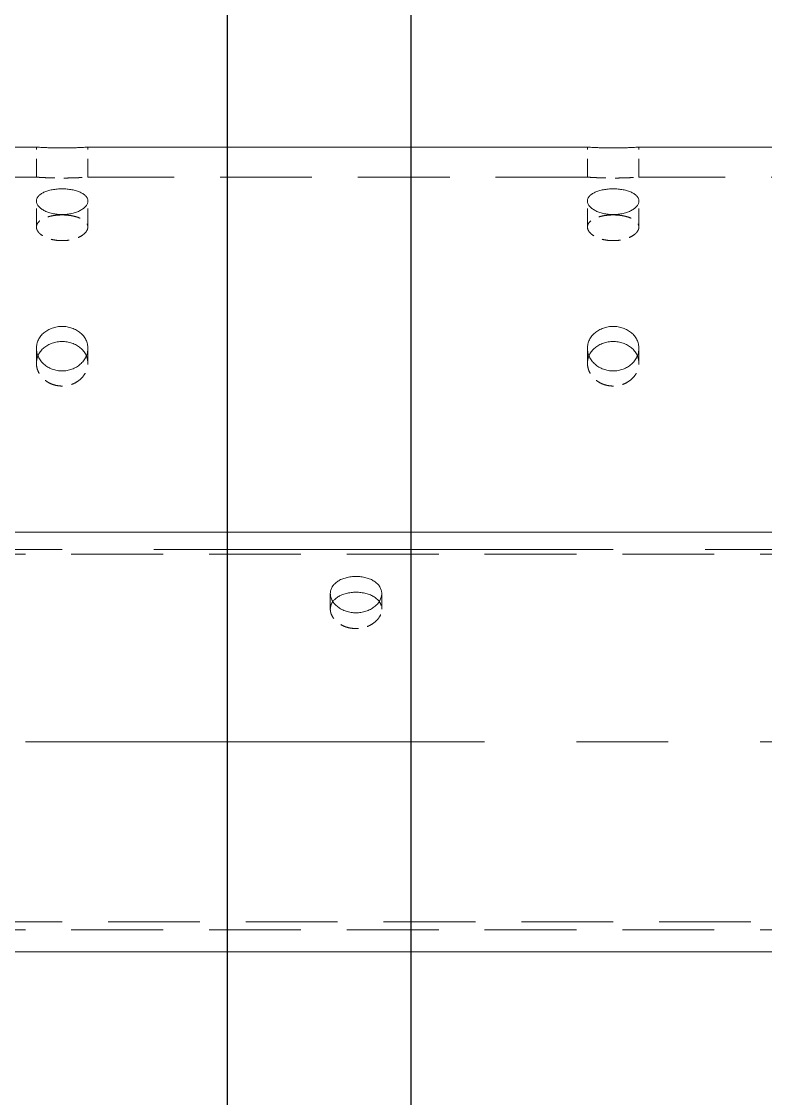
# Model space of a CAD drawing. Header units: millimetres. Extents: x -46397 to 283259, y -8690 to 23983.
# Drawn here: x 119880.6 to 120083.1, y 3145.7 to 3438.9 of the extents above; entities that cross this region are included whole.
import ezdxf

# ---------------------------------------------------------------- set-up
doc = ezdxf.new("R2010")
doc.units = ezdxf.units.MM
doc.linetypes.add('CENTER', pattern=[2, 1.25, -0.25, 0.25, -0.25])
doc.linetypes.add('HIDDENX2', pattern=[0.75, 0.5, -0.25])
doc.layers.add('DUONGCHINH', color=7, linetype='Continuous', lineweight=25)
doc.layers.add('DUONGTAM', color=1, linetype='CENTER', lineweight=0)
doc.layers.add('flashshoot', color=7, linetype='Continuous')

# ---------------------------------------------------------------- blocks, each defined once
blk = doc.blocks.new('A$C49aca623')
at = {"color": 2, "linetype": 'Continuous', "lineweight": 0, "ltscale": 10, "extrusion": (2.28848e-17, 1, 0)}
for p, q in [((-2397, -563.9), (-2533, -563.9)), ((-2247, -563.9), (-2383, -563.9)), ((-2097, -563.9), (-2233, -563.9)), ((1960, -783), (-2832, -783))]:
    blk.add_line(p, q, dxfattribs=at)
at = {"color": 1, "linetype": 'HIDDENX2', "lineweight": 0, "ltscale": 10, "extrusion": (2.28848e-17, 1, 0)}
for p, q in [((-2397, -572.08), (-2397, -563.9)), ((-2383, -572.08), (-2383, -563.9)), ((-2247, -572.08), (-2247, -563.9)), ((-2233, -572.08), (-2233, -563.9)), ((-2397, -585.66), (-2397, -578.58)), ((-2383, -585.66), (-2383, -578.58)), ((-2247, -585.66), (-2247, -578.58)), ((-2233, -585.66), (-2233, -578.58)), ((-2397, -622.77), (-2397, -618.68)), ((-2383, -622.77), (-2383, -618.68)), ((-2247, -622.77), (-2247, -618.68)), ((-2233, -622.77), (-2233, -618.68))]:
    blk.add_line(p, q, dxfattribs=at)
at = {"color": 1, "linetype": 'HIDDENX2', "lineweight": 0, "ltscale": 50, "extrusion": (2.28848e-17, 1, 0)}
for p, q in [((-2397, -572.08), (-2533, -572.08)), ((-2247, -572.08), (-2383, -572.08)), ((-2097, -572.08), (-2233, -572.08)), ((1960, -774.82), (-2832, -774.82))]:
    blk.add_line(p, q, dxfattribs=at)
at = {"color": 2, "linetype": 'Continuous', "lineweight": 0, "ltscale": 10}
for points, knots in [([(-2383, -563.9), (-2383, -563.9), (-2383.04, -563.9), (-2383.22, -563.91), (-2383.35, -563.92), (-2383.71, -563.94), (-2383.93, -563.96), (-2384.45, -563.98), (-2384.74, -564), (-2385.36, -564.03), (-2385.71, -564.04), (-2386.48, -564.07), (-2386.89, -564.08), (-2387.75, -564.1), (-2388.2, -564.11), (-2389.11, -564.12), (-2389.56, -564.12), (-2390.44, -564.12), (-2390.89, -564.12), (-2391.8, -564.11), (-2392.25, -564.1), (-2393.11, -564.08), (-2393.52, -564.07), (-2394.29, -564.04), (-2394.64, -564.03), (-2395.26, -564), (-2395.55, -563.98), (-2396.07, -563.96), (-2396.29, -563.94), (-2396.65, -563.92), (-2396.78, -563.91), (-2396.96, -563.9), (-2397, -563.9), (-2397, -563.9)], [10.550311, 10.550311, 10.550311, 10.550311, 11.869099, 11.869099, 13.187888, 13.187888, 14.506676, 14.506676, 15.825465, 15.825465, 17.144254, 17.144254, 18.463043, 18.463043, 19.781833, 19.781833, 21.100622, 21.100622, 22.419411, 22.419411, 23.7382, 23.7382, 25.05699, 25.05699, 26.375779, 26.375779, 27.694567, 27.694567, 29.013356, 29.013356, 30.332144, 30.332144, 31.650933, 31.650933, 31.650933, 31.650933]), ([(-2233, -563.9), (-2233, -563.9), (-2233.04, -563.9), (-2233.22, -563.91), (-2233.35, -563.92), (-2233.71, -563.94), (-2233.93, -563.96), (-2234.45, -563.98), (-2234.74, -564), (-2235.36, -564.03), (-2235.71, -564.04), (-2236.48, -564.07), (-2236.89, -564.08), (-2237.75, -564.1), (-2238.2, -564.11), (-2239.11, -564.12), (-2239.56, -564.12), (-2240.44, -564.12), (-2240.89, -564.12), (-2241.8, -564.11), (-2242.25, -564.1), (-2243.11, -564.08), (-2243.52, -564.07), (-2244.29, -564.04), (-2244.64, -564.03), (-2245.26, -564), (-2245.55, -563.98), (-2246.07, -563.96), (-2246.29, -563.94), (-2246.65, -563.92), (-2246.78, -563.91), (-2246.96, -563.9), (-2247, -563.9), (-2247, -563.9)], [10.550311, 10.550311, 10.550311, 10.550311, 11.869099, 11.869099, 13.187888, 13.187888, 14.506676, 14.506676, 15.825465, 15.825465, 17.144254, 17.144254, 18.463043, 18.463043, 19.781833, 19.781833, 21.100622, 21.100622, 22.419411, 22.419411, 23.7382, 23.7382, 25.05699, 25.05699, 26.375779, 26.375779, 27.694567, 27.694567, 29.013356, 29.013356, 30.332144, 30.332144, 31.650933, 31.650933, 31.650933, 31.650933]), ([(-2390, -575.27), (-2389.56, -575.27), (-2389.11, -575.29), (-2388.2, -575.37), (-2387.75, -575.43), (-2386.89, -575.59), (-2386.48, -575.69), (-2385.71, -575.92), (-2385.36, -576.06), (-2384.74, -576.34), (-2384.45, -576.51), (-2383.93, -576.86), (-2383.71, -577.06), (-2383.35, -577.47), (-2383.22, -577.69), (-2383.04, -578.13), (-2383, -578.36), (-2383, -578.8), (-2383.04, -579.03), (-2383.22, -579.49), (-2383.35, -579.72), (-2383.71, -580.17), (-2383.93, -580.39), (-2384.45, -580.79), (-2384.74, -580.98), (-2385.36, -581.32), (-2385.71, -581.47), (-2386.48, -581.76), (-2386.89, -581.88), (-2387.75, -582.07), (-2388.2, -582.15), (-2389.11, -582.25), (-2389.56, -582.27), (-2390.44, -582.27), (-2390.89, -582.25), (-2391.8, -582.15), (-2392.25, -582.07), (-2393.11, -581.88), (-2393.52, -581.76), (-2394.29, -581.47), (-2394.64, -581.32), (-2395.26, -580.98), (-2395.55, -580.79), (-2396.07, -580.39), (-2396.29, -580.17), (-2396.65, -579.72), (-2396.78, -579.49), (-2396.96, -579.03), (-2397, -578.8), (-2397, -578.36), (-2396.96, -578.13), (-2396.78, -577.69), (-2396.65, -577.47), (-2396.29, -577.06), (-2396.07, -576.86), (-2395.55, -576.51), (-2395.26, -576.34), (-2394.64, -576.06), (-2394.29, -575.92), (-2393.52, -575.69), (-2393.11, -575.59), (-2392.25, -575.43), (-2391.8, -575.37), (-2390.89, -575.29), (-2390.44, -575.27), (-2390, -575.27)], [0, 0, 0, 0, 1.318789, 1.318789, 2.637578, 2.637578, 3.956368, 3.956368, 5.275157, 5.275157, 6.593945, 6.593945, 7.912734, 7.912734, 9.231522, 9.231522, 10.550311, 10.550311, 11.869099, 11.869099, 13.187888, 13.187888, 14.506676, 14.506676, 15.825465, 15.825465, 17.144254, 17.144254, 18.463043, 18.463043, 19.781833, 19.781833, 21.100622, 21.100622, 22.419411, 22.419411, 23.7382, 23.7382, 25.05699, 25.05699, 26.375779, 26.375779, 27.694567, 27.694567, 29.013356, 29.013356, 30.332144, 30.332144, 31.650933, 31.650933, 32.969721, 32.969721, 34.28851, 34.28851, 35.607298, 35.607298, 36.926087, 36.926087, 38.244876, 38.244876, 39.563665, 39.563665, 40.882454, 40.882454, 42.201244, 42.201244, 42.201244, 42.201244]), ([(-2240, -575.27), (-2239.56, -575.27), (-2239.11, -575.29), (-2238.2, -575.37), (-2237.75, -575.43), (-2236.89, -575.59), (-2236.48, -575.69), (-2235.71, -575.92), (-2235.36, -576.06), (-2234.74, -576.34), (-2234.45, -576.51), (-2233.93, -576.86), (-2233.71, -577.06), (-2233.35, -577.47), (-2233.22, -577.69), (-2233.04, -578.13), (-2233, -578.36), (-2233, -578.8), (-2233.04, -579.03), (-2233.22, -579.49), (-2233.35, -579.72), (-2233.71, -580.17), (-2233.93, -580.39), (-2234.45, -580.79), (-2234.74, -580.98), (-2235.36, -581.32), (-2235.71, -581.47), (-2236.48, -581.76), (-2236.89, -581.88), (-2237.75, -582.07), (-2238.2, -582.15), (-2239.11, -582.25), (-2239.56, -582.27), (-2240.44, -582.27), (-2240.89, -582.25), (-2241.8, -582.15), (-2242.25, -582.07), (-2243.11, -581.88), (-2243.52, -581.76), (-2244.29, -581.47), (-2244.64, -581.32), (-2245.26, -580.98), (-2245.55, -580.79), (-2246.07, -580.39), (-2246.29, -580.17), (-2246.65, -579.72), (-2246.78, -579.49), (-2246.96, -579.03), (-2247, -578.8), (-2247, -578.36), (-2246.96, -578.13), (-2246.78, -577.69), (-2246.65, -577.47), (-2246.29, -577.06), (-2246.07, -576.86), (-2245.55, -576.51), (-2245.26, -576.34), (-2244.64, -576.06), (-2244.29, -575.92), (-2243.52, -575.69), (-2243.11, -575.59), (-2242.25, -575.43), (-2241.8, -575.37), (-2240.89, -575.29), (-2240.44, -575.27), (-2240, -575.27)], [0, 0, 0, 0, 1.318789, 1.318789, 2.637578, 2.637578, 3.956368, 3.956368, 5.275157, 5.275157, 6.593945, 6.593945, 7.912734, 7.912734, 9.231522, 9.231522, 10.550311, 10.550311, 11.869099, 11.869099, 13.187888, 13.187888, 14.506676, 14.506676, 15.825465, 15.825465, 17.144254, 17.144254, 18.463043, 18.463043, 19.781833, 19.781833, 21.100622, 21.100622, 22.419411, 22.419411, 23.7382, 23.7382, 25.05699, 25.05699, 26.375779, 26.375779, 27.694567, 27.694567, 29.013356, 29.013356, 30.332144, 30.332144, 31.650933, 31.650933, 32.969721, 32.969721, 34.28851, 34.28851, 35.607298, 35.607298, 36.926087, 36.926087, 38.244876, 38.244876, 39.563665, 39.563665, 40.882454, 40.882454, 42.201244, 42.201244, 42.201244, 42.201244]), ([(-2390, -612.72), (-2389.56, -612.72), (-2389.11, -612.76), (-2388.2, -612.91), (-2387.75, -613.02), (-2386.89, -613.32), (-2386.48, -613.51), (-2385.71, -613.94), (-2385.36, -614.18), (-2384.74, -614.71), (-2384.45, -615), (-2383.93, -615.65), (-2383.71, -616), (-2383.35, -616.74), (-2383.22, -617.12), (-2383.04, -617.9), (-2383, -618.29), (-2383, -619.06), (-2383.04, -619.45), (-2383.22, -620.24), (-2383.35, -620.63), (-2383.71, -621.39), (-2383.93, -621.75), (-2384.45, -622.43), (-2384.74, -622.74), (-2385.36, -623.29), (-2385.71, -623.55), (-2386.48, -624.01), (-2386.89, -624.21), (-2387.75, -624.53), (-2388.2, -624.65), (-2389.11, -624.81), (-2389.56, -624.85), (-2390.44, -624.85), (-2390.89, -624.81), (-2391.8, -624.65), (-2392.25, -624.53), (-2393.11, -624.21), (-2393.52, -624.01), (-2394.29, -623.55), (-2394.64, -623.29), (-2395.26, -622.74), (-2395.55, -622.43), (-2396.07, -621.75), (-2396.29, -621.39), (-2396.65, -620.63), (-2396.78, -620.24), (-2396.96, -619.45), (-2397, -619.06), (-2397, -618.29), (-2396.96, -617.9), (-2396.78, -617.12), (-2396.65, -616.74), (-2396.29, -616), (-2396.07, -615.65), (-2395.55, -615), (-2395.26, -614.71), (-2394.64, -614.18), (-2394.29, -613.94), (-2393.52, -613.51), (-2393.11, -613.32), (-2392.25, -613.02), (-2391.8, -612.91), (-2390.89, -612.76), (-2390.44, -612.72), (-2390, -612.72)], [0, 0, 0, 0, 1.318789, 1.318789, 2.637578, 2.637578, 3.956368, 3.956368, 5.275157, 5.275157, 6.593945, 6.593945, 7.912734, 7.912734, 9.231522, 9.231522, 10.550311, 10.550311, 11.869099, 11.869099, 13.187888, 13.187888, 14.506676, 14.506676, 15.825465, 15.825465, 17.144254, 17.144254, 18.463043, 18.463043, 19.781833, 19.781833, 21.100622, 21.100622, 22.419411, 22.419411, 23.7382, 23.7382, 25.05699, 25.05699, 26.375779, 26.375779, 27.694567, 27.694567, 29.013356, 29.013356, 30.332144, 30.332144, 31.650933, 31.650933, 32.969721, 32.969721, 34.28851, 34.28851, 35.607298, 35.607298, 36.926087, 36.926087, 38.244876, 38.244876, 39.563665, 39.563665, 40.882454, 40.882454, 42.201244, 42.201244, 42.201244, 42.201244]), ([(-2240, -612.72), (-2239.56, -612.72), (-2239.11, -612.76), (-2238.2, -612.91), (-2237.75, -613.02), (-2236.89, -613.32), (-2236.48, -613.51), (-2235.71, -613.94), (-2235.36, -614.18), (-2234.74, -614.71), (-2234.45, -615), (-2233.93, -615.65), (-2233.71, -616), (-2233.35, -616.74), (-2233.22, -617.12), (-2233.04, -617.9), (-2233, -618.29), (-2233, -619.06), (-2233.04, -619.45), (-2233.22, -620.24), (-2233.35, -620.63), (-2233.71, -621.39), (-2233.93, -621.75), (-2234.45, -622.43), (-2234.74, -622.74), (-2235.36, -623.29), (-2235.71, -623.55), (-2236.48, -624.01), (-2236.89, -624.21), (-2237.75, -624.53), (-2238.2, -624.65), (-2239.11, -624.81), (-2239.56, -624.85), (-2240.44, -624.85), (-2240.89, -624.81), (-2241.8, -624.65), (-2242.25, -624.53), (-2243.11, -624.21), (-2243.52, -624.01), (-2244.29, -623.55), (-2244.64, -623.29), (-2245.26, -622.74), (-2245.55, -622.43), (-2246.07, -621.75), (-2246.29, -621.39), (-2246.65, -620.63), (-2246.78, -620.24), (-2246.96, -619.45), (-2247, -619.06), (-2247, -618.29), (-2246.96, -617.9), (-2246.78, -617.12), (-2246.65, -616.74), (-2246.29, -616), (-2246.07, -615.65), (-2245.55, -615), (-2245.26, -614.71), (-2244.64, -614.18), (-2244.29, -613.94), (-2243.52, -613.51), (-2243.11, -613.32), (-2242.25, -613.02), (-2241.8, -612.91), (-2240.89, -612.76), (-2240.44, -612.72), (-2240, -612.72)], [0, 0, 0, 0, 1.318789, 1.318789, 2.637578, 2.637578, 3.956368, 3.956368, 5.275157, 5.275157, 6.593945, 6.593945, 7.912734, 7.912734, 9.231522, 9.231522, 10.550311, 10.550311, 11.869099, 11.869099, 13.187888, 13.187888, 14.506676, 14.506676, 15.825465, 15.825465, 17.144254, 17.144254, 18.463043, 18.463043, 19.781833, 19.781833, 21.100622, 21.100622, 22.419411, 22.419411, 23.7382, 23.7382, 25.05699, 25.05699, 26.375779, 26.375779, 27.694567, 27.694567, 29.013356, 29.013356, 30.332144, 30.332144, 31.650933, 31.650933, 32.969721, 32.969721, 34.28851, 34.28851, 35.607298, 35.607298, 36.926087, 36.926087, 38.244876, 38.244876, 39.563665, 39.563665, 40.882454, 40.882454, 42.201244, 42.201244, 42.201244, 42.201244]), ([(-2390, -616.82), (-2390.44, -616.82), (-2390.89, -616.86), (-2391.8, -617.01), (-2392.25, -617.12), (-2393.11, -617.42), (-2393.52, -617.6), (-2394.29, -618.03), (-2394.64, -618.28), (-2395.26, -618.8), (-2395.55, -619.1), (-2396.07, -619.74), (-2396.29, -620.09), (-2396.51, -620.55), (-2396.55, -620.64), (-2396.59, -620.73)], [0, 0, 0, 0, 1.318854, 1.318854, 2.637708, 2.637708, 3.956563, 3.956563, 5.275417, 5.275417, 6.59427, 6.59427, 7.913123, 7.913123, 8.233495, 8.233495, 8.233495, 8.233495]), ([(-2383.41, -620.73), (-2383.45, -620.64), (-2383.49, -620.55), (-2383.71, -620.09), (-2383.93, -619.74), (-2384.45, -619.1), (-2384.74, -618.8), (-2385.36, -618.28), (-2385.71, -618.03), (-2386.48, -617.6), (-2386.89, -617.42), (-2387.75, -617.12), (-2388.2, -617.01), (-2389.11, -616.86), (-2389.56, -616.82), (-2390, -616.82)], [33.969824, 33.969824, 33.969824, 33.969824, 34.290196, 34.290196, 35.609049, 35.609049, 36.927902, 36.927902, 38.246757, 38.246757, 39.565611, 39.565611, 40.884465, 40.884465, 42.203319, 42.203319, 42.203319, 42.203319]), ([(-2240, -616.82), (-2240.44, -616.82), (-2240.89, -616.86), (-2241.8, -617.01), (-2242.25, -617.12), (-2243.11, -617.42), (-2243.52, -617.6), (-2244.29, -618.03), (-2244.64, -618.28), (-2245.26, -618.8), (-2245.55, -619.1), (-2246.07, -619.74), (-2246.29, -620.09), (-2246.51, -620.55), (-2246.55, -620.64), (-2246.59, -620.73)], [0, 0, 0, 0, 1.318854, 1.318854, 2.637708, 2.637708, 3.956563, 3.956563, 5.275417, 5.275417, 6.59427, 6.59427, 7.913123, 7.913123, 8.233495, 8.233495, 8.233495, 8.233495]), ([(-2233.41, -620.73), (-2233.45, -620.64), (-2233.49, -620.55), (-2233.71, -620.09), (-2233.93, -619.74), (-2234.45, -619.1), (-2234.74, -618.8), (-2235.36, -618.28), (-2235.71, -618.03), (-2236.48, -617.6), (-2236.89, -617.42), (-2237.75, -617.12), (-2238.2, -617.01), (-2239.11, -616.86), (-2239.56, -616.82), (-2240, -616.82)], [33.969824, 33.969824, 33.969824, 33.969824, 34.290196, 34.290196, 35.609049, 35.609049, 36.927902, 36.927902, 38.246757, 38.246757, 39.565611, 39.565611, 40.884465, 40.884465, 42.203319, 42.203319, 42.203319, 42.203319])]:
    blk.add_open_spline(points, degree=3, knots=knots, dxfattribs=at)
at = {"color": 1, "linetype": 'HIDDENX2', "lineweight": 0, "ltscale": 10}
for points, knots in [([(-2397, -572.08), (-2397, -572.08), (-2396.96, -572.08), (-2396.78, -572.09), (-2396.65, -572.1), (-2396.29, -572.13), (-2396.07, -572.14), (-2395.55, -572.17), (-2395.26, -572.19), (-2394.64, -572.22), (-2394.29, -572.23), (-2393.52, -572.26), (-2393.11, -572.28), (-2392.25, -572.3), (-2391.8, -572.31), (-2390.89, -572.32), (-2390.44, -572.32), (-2389.56, -572.32), (-2389.11, -572.32), (-2388.2, -572.31), (-2387.75, -572.3), (-2386.89, -572.28), (-2386.48, -572.26), (-2385.71, -572.23), (-2385.36, -572.22), (-2384.74, -572.19), (-2384.45, -572.17), (-2383.93, -572.14), (-2383.71, -572.13), (-2383.35, -572.1), (-2383.22, -572.09), (-2383.04, -572.08), (-2383, -572.08), (-2383, -572.08)], [10.55083, 10.55083, 10.55083, 10.55083, 11.869683, 11.869683, 13.188536, 13.188536, 14.507389, 14.507389, 15.826243, 15.826243, 17.145097, 17.145097, 18.463951, 18.463951, 19.782805, 19.782805, 21.10166, 21.10166, 22.420514, 22.420514, 23.739368, 23.739368, 25.058222, 25.058222, 26.377077, 26.377077, 27.69593, 27.69593, 29.014783, 29.014783, 30.333636, 30.333636, 31.652489, 31.652489, 31.652489, 31.652489]), ([(-2247, -572.08), (-2247, -572.08), (-2246.96, -572.08), (-2246.78, -572.09), (-2246.65, -572.1), (-2246.29, -572.13), (-2246.07, -572.14), (-2245.55, -572.17), (-2245.26, -572.19), (-2244.64, -572.22), (-2244.29, -572.23), (-2243.52, -572.26), (-2243.11, -572.28), (-2242.25, -572.3), (-2241.8, -572.31), (-2240.89, -572.32), (-2240.44, -572.32), (-2239.56, -572.32), (-2239.11, -572.32), (-2238.2, -572.31), (-2237.75, -572.3), (-2236.89, -572.28), (-2236.48, -572.26), (-2235.71, -572.23), (-2235.36, -572.22), (-2234.74, -572.19), (-2234.45, -572.17), (-2233.93, -572.14), (-2233.71, -572.13), (-2233.35, -572.1), (-2233.22, -572.09), (-2233.04, -572.08), (-2233, -572.08), (-2233, -572.08)], [10.55083, 10.55083, 10.55083, 10.55083, 11.869683, 11.869683, 13.188536, 13.188536, 14.507389, 14.507389, 15.826243, 15.826243, 17.145097, 17.145097, 18.463951, 18.463951, 19.782805, 19.782805, 21.10166, 21.10166, 22.420514, 22.420514, 23.739368, 23.739368, 25.058222, 25.058222, 26.377077, 26.377077, 27.69593, 27.69593, 29.014783, 29.014783, 30.333636, 30.333636, 31.652489, 31.652489, 31.652489, 31.652489]), ([(-2390, -582.37), (-2390.44, -582.37), (-2390.89, -582.39), (-2391.8, -582.47), (-2392.25, -582.53), (-2393.11, -582.69), (-2393.52, -582.79), (-2394.29, -583.02), (-2394.64, -583.15), (-2395.26, -583.43), (-2395.55, -583.59), (-2396.07, -583.95), (-2396.29, -584.15), (-2396.65, -584.56), (-2396.78, -584.77), (-2396.96, -585.22), (-2397, -585.44), (-2397, -585.88), (-2396.96, -586.11), (-2396.78, -586.57), (-2396.65, -586.81), (-2396.29, -587.26), (-2396.07, -587.48), (-2395.55, -587.88), (-2395.26, -588.07), (-2394.64, -588.41), (-2394.29, -588.57), (-2393.52, -588.85), (-2393.11, -588.97), (-2392.25, -589.17), (-2391.8, -589.25), (-2390.89, -589.35), (-2390.44, -589.37), (-2389.56, -589.37), (-2389.11, -589.35), (-2388.2, -589.25), (-2387.75, -589.17), (-2386.89, -588.97), (-2386.48, -588.85), (-2385.71, -588.57), (-2385.36, -588.41), (-2384.74, -588.07), (-2384.45, -587.88), (-2383.93, -587.48), (-2383.71, -587.26), (-2383.35, -586.81), (-2383.22, -586.57), (-2383.04, -586.11), (-2383, -585.88), (-2383, -585.44), (-2383.04, -585.22), (-2383.22, -584.77), (-2383.35, -584.56), (-2383.71, -584.15), (-2383.93, -583.95), (-2384.45, -583.59), (-2384.74, -583.43), (-2385.36, -583.15), (-2385.71, -583.02), (-2386.48, -582.79), (-2386.89, -582.69), (-2387.75, -582.53), (-2388.2, -582.47), (-2389.11, -582.39), (-2389.56, -582.37), (-2390, -582.37)], [0, 0, 0, 0, 1.318854, 1.318854, 2.637708, 2.637708, 3.956563, 3.956563, 5.275417, 5.275417, 6.59427, 6.59427, 7.913123, 7.913123, 9.231977, 9.231977, 10.55083, 10.55083, 11.869683, 11.869683, 13.188536, 13.188536, 14.507389, 14.507389, 15.826243, 15.826243, 17.145097, 17.145097, 18.463951, 18.463951, 19.782805, 19.782805, 21.10166, 21.10166, 22.420514, 22.420514, 23.739368, 23.739368, 25.058222, 25.058222, 26.377077, 26.377077, 27.69593, 27.69593, 29.014783, 29.014783, 30.333636, 30.333636, 31.652489, 31.652489, 32.971343, 32.971343, 34.290196, 34.290196, 35.609049, 35.609049, 36.927902, 36.927902, 38.246757, 38.246757, 39.565611, 39.565611, 40.884465, 40.884465, 42.203319, 42.203319, 42.203319, 42.203319]), ([(-2240, -582.37), (-2240.44, -582.37), (-2240.89, -582.39), (-2241.8, -582.47), (-2242.25, -582.53), (-2243.11, -582.69), (-2243.52, -582.79), (-2244.29, -583.02), (-2244.64, -583.15), (-2245.26, -583.43), (-2245.55, -583.59), (-2246.07, -583.95), (-2246.29, -584.15), (-2246.65, -584.56), (-2246.78, -584.77), (-2246.96, -585.22), (-2247, -585.44), (-2247, -585.88), (-2246.96, -586.11), (-2246.78, -586.57), (-2246.65, -586.81), (-2246.29, -587.26), (-2246.07, -587.48), (-2245.55, -587.88), (-2245.26, -588.07), (-2244.64, -588.41), (-2244.29, -588.57), (-2243.52, -588.85), (-2243.11, -588.97), (-2242.25, -589.17), (-2241.8, -589.25), (-2240.89, -589.35), (-2240.44, -589.37), (-2239.56, -589.37), (-2239.11, -589.35), (-2238.2, -589.25), (-2237.75, -589.17), (-2236.89, -588.97), (-2236.48, -588.85), (-2235.71, -588.57), (-2235.36, -588.41), (-2234.74, -588.07), (-2234.45, -587.88), (-2233.93, -587.48), (-2233.71, -587.26), (-2233.35, -586.81), (-2233.22, -586.57), (-2233.04, -586.11), (-2233, -585.88), (-2233, -585.44), (-2233.04, -585.22), (-2233.22, -584.77), (-2233.35, -584.56), (-2233.71, -584.15), (-2233.93, -583.95), (-2234.45, -583.59), (-2234.74, -583.43), (-2235.36, -583.15), (-2235.71, -583.02), (-2236.48, -582.79), (-2236.89, -582.69), (-2237.75, -582.53), (-2238.2, -582.47), (-2239.11, -582.39), (-2239.56, -582.37), (-2240, -582.37)], [0, 0, 0, 0, 1.318854, 1.318854, 2.637708, 2.637708, 3.956563, 3.956563, 5.275417, 5.275417, 6.59427, 6.59427, 7.913123, 7.913123, 9.231977, 9.231977, 10.55083, 10.55083, 11.869683, 11.869683, 13.188536, 13.188536, 14.507389, 14.507389, 15.826243, 15.826243, 17.145097, 17.145097, 18.463951, 18.463951, 19.782805, 19.782805, 21.10166, 21.10166, 22.420514, 22.420514, 23.739368, 23.739368, 25.058222, 25.058222, 26.377077, 26.377077, 27.69593, 27.69593, 29.014783, 29.014783, 30.333636, 30.333636, 31.652489, 31.652489, 32.971343, 32.971343, 34.290196, 34.290196, 35.609049, 35.609049, 36.927902, 36.927902, 38.246757, 38.246757, 39.565611, 39.565611, 40.884465, 40.884465, 42.203319, 42.203319, 42.203319, 42.203319]), ([(-2396.59, -620.73), (-2396.71, -621.02), (-2396.8, -621.31), (-2396.96, -621.99), (-2397, -622.38), (-2397, -623.15), (-2396.96, -623.54), (-2396.78, -624.33), (-2396.65, -624.72), (-2396.29, -625.48), (-2396.07, -625.85), (-2395.55, -626.52), (-2395.26, -626.84), (-2394.64, -627.39), (-2394.29, -627.65), (-2393.52, -628.11), (-2393.11, -628.31), (-2392.25, -628.63), (-2391.8, -628.75), (-2390.89, -628.91), (-2390.44, -628.95), (-2389.56, -628.95), (-2389.11, -628.91), (-2388.2, -628.75), (-2387.75, -628.63), (-2386.89, -628.31), (-2386.48, -628.11), (-2385.71, -627.65), (-2385.36, -627.39), (-2384.74, -626.84), (-2384.45, -626.52), (-2383.93, -625.85), (-2383.71, -625.48), (-2383.35, -624.72), (-2383.22, -624.33), (-2383.04, -623.54), (-2383, -623.15), (-2383, -622.38), (-2383.04, -621.99), (-2383.2, -621.31), (-2383.29, -621.02), (-2383.41, -620.73)], [8.233495, 8.233495, 8.233495, 8.233495, 9.231977, 9.231977, 10.55083, 10.55083, 11.869683, 11.869683, 13.188536, 13.188536, 14.507389, 14.507389, 15.826243, 15.826243, 17.145097, 17.145097, 18.463951, 18.463951, 19.782805, 19.782805, 21.10166, 21.10166, 22.420514, 22.420514, 23.739368, 23.739368, 25.058222, 25.058222, 26.377077, 26.377077, 27.69593, 27.69593, 29.014783, 29.014783, 30.333636, 30.333636, 31.652489, 31.652489, 32.971343, 32.971343, 33.969824, 33.969824, 33.969824, 33.969824]), ([(-2246.59, -620.73), (-2246.71, -621.02), (-2246.8, -621.31), (-2246.96, -621.99), (-2247, -622.38), (-2247, -623.15), (-2246.96, -623.54), (-2246.78, -624.33), (-2246.65, -624.72), (-2246.29, -625.48), (-2246.07, -625.85), (-2245.55, -626.52), (-2245.26, -626.84), (-2244.64, -627.39), (-2244.29, -627.65), (-2243.52, -628.11), (-2243.11, -628.31), (-2242.25, -628.63), (-2241.8, -628.75), (-2240.89, -628.91), (-2240.44, -628.95), (-2239.56, -628.95), (-2239.11, -628.91), (-2238.2, -628.75), (-2237.75, -628.63), (-2236.89, -628.31), (-2236.48, -628.11), (-2235.71, -627.65), (-2235.36, -627.39), (-2234.74, -626.84), (-2234.45, -626.52), (-2233.93, -625.85), (-2233.71, -625.48), (-2233.35, -624.72), (-2233.22, -624.33), (-2233.04, -623.54), (-2233, -623.15), (-2233, -622.38), (-2233.04, -621.99), (-2233.2, -621.31), (-2233.29, -621.02), (-2233.41, -620.73)], [8.233495, 8.233495, 8.233495, 8.233495, 9.231977, 9.231977, 10.55083, 10.55083, 11.869683, 11.869683, 13.188536, 13.188536, 14.507389, 14.507389, 15.826243, 15.826243, 17.145097, 17.145097, 18.463951, 18.463951, 19.782805, 19.782805, 21.10166, 21.10166, 22.420514, 22.420514, 23.739368, 23.739368, 25.058222, 25.058222, 26.377077, 26.377077, 27.69593, 27.69593, 29.014783, 29.014783, 30.333636, 30.333636, 31.652489, 31.652489, 32.971343, 32.971343, 33.969824, 33.969824, 33.969824, 33.969824])]:
    blk.add_open_spline(points, degree=3, knots=knots, dxfattribs=at)
at = {"layer": 'DUONGTAM', "ltscale": 100, "extrusion": (2.28848e-17, 1, 0)}
blk.add_line((1960, -673.45), (-3000, -673.45), dxfattribs=at)
blk = doc.blocks.new('A$C46e65358')
at = {"color": 150, "linetype": 'Continuous', "lineweight": 0, "ltscale": 10, "extrusion": (2.28848e-17, 1, 0)}
for p, q in [((1125, -668.7), (-3000, -668.7)), ((1125, -783), (-2842, -783))]:
    blk.add_line(p, q, dxfattribs=at)
at = {"color": 1, "linetype": 'HIDDENX2', "lineweight": 0, "ltscale": 50, "extrusion": (2.28848e-17, 1, 0)}
for p, q in [((1125, -674.72), (-3000, -674.72)), ((1125, -776.98), (-2842, -776.98))]:
    blk.add_line(p, q, dxfattribs=at)
at = {"color": 1, "linetype": 'HIDDENX2', "lineweight": 0, "ltscale": 10, "extrusion": (2.28848e-17, 1, 0)}
for p, q in [((-2317, -689.7), (-2317, -685.44)), ((-2303, -689.7), (-2303, -685.44))]:
    blk.add_line(p, q, dxfattribs=at)
at = {"color": 150, "linetype": 'Continuous', "lineweight": 0, "ltscale": 10}
for points, knots in [([(-2310, -680.79), (-2309.56, -680.79), (-2309.11, -680.82), (-2308.2, -680.93), (-2307.75, -681.01), (-2306.89, -681.24), (-2306.48, -681.38), (-2305.71, -681.7), (-2305.36, -681.89), (-2304.74, -682.29), (-2304.45, -682.52), (-2303.93, -683.02), (-2303.71, -683.3), (-2303.35, -683.88), (-2303.22, -684.19), (-2303.04, -684.81), (-2303, -685.13), (-2303, -685.75), (-2303.04, -686.08), (-2303.22, -686.73), (-2303.35, -687.06), (-2303.71, -687.7), (-2303.93, -688.01), (-2304.45, -688.58), (-2304.74, -688.85), (-2305.36, -689.33), (-2305.71, -689.56), (-2306.48, -689.96), (-2306.89, -690.13), (-2307.75, -690.41), (-2308.2, -690.52), (-2309.11, -690.66), (-2309.56, -690.69), (-2310.44, -690.69), (-2310.89, -690.66), (-2311.8, -690.52), (-2312.25, -690.41), (-2313.11, -690.13), (-2313.52, -689.96), (-2314.29, -689.56), (-2314.64, -689.33), (-2315.26, -688.85), (-2315.55, -688.58), (-2316.07, -688.01), (-2316.29, -687.7), (-2316.65, -687.06), (-2316.78, -686.73), (-2316.96, -686.08), (-2317, -685.75), (-2317, -685.13), (-2316.96, -684.81), (-2316.78, -684.19), (-2316.65, -683.88), (-2316.29, -683.3), (-2316.07, -683.02), (-2315.55, -682.52), (-2315.26, -682.29), (-2314.64, -681.89), (-2314.29, -681.7), (-2313.52, -681.38), (-2313.11, -681.24), (-2312.25, -681.01), (-2311.8, -680.93), (-2310.89, -680.82), (-2310.44, -680.79), (-2310, -680.79)], [0, 0, 0, 0, 1.319832, 1.319832, 2.639664, 2.639664, 3.959497, 3.959497, 5.279329, 5.279329, 6.599151, 6.599151, 7.918973, 7.918973, 9.238795, 9.238795, 10.558617, 10.558617, 11.878439, 11.878439, 13.198261, 13.198261, 14.518084, 14.518084, 15.837906, 15.837906, 17.157738, 17.157738, 18.47757, 18.47757, 19.797402, 19.797402, 21.117235, 21.117235, 22.437067, 22.437067, 23.756899, 23.756899, 25.076731, 25.076731, 26.396564, 26.396564, 27.716386, 27.716386, 29.036208, 29.036208, 30.35603, 30.35603, 31.675852, 31.675852, 32.995674, 32.995674, 34.315496, 34.315496, 35.635318, 35.635318, 36.95514, 36.95514, 38.274973, 38.274973, 39.594805, 39.594805, 40.914637, 40.914637, 42.234469, 42.234469, 42.234469, 42.234469]), ([(-2310, -685.09), (-2310.44, -685.09), (-2310.89, -685.11), (-2311.8, -685.22), (-2312.25, -685.3), (-2313.11, -685.52), (-2313.52, -685.66), (-2314.29, -685.98), (-2314.64, -686.17), (-2315.26, -686.56), (-2315.55, -686.79), (-2316, -687.22), (-2316.17, -687.42), (-2316.32, -687.63)], [0, 0, 0, 0, 1.320193, 1.320193, 2.640387, 2.640387, 3.96058, 3.96058, 5.280773, 5.280773, 6.600951, 6.600951, 7.575934, 7.575934, 7.575934, 7.575934]), ([(-2303.68, -687.63), (-2303.83, -687.42), (-2304, -687.22), (-2304.45, -686.79), (-2304.74, -686.56), (-2305.36, -686.17), (-2305.71, -685.98), (-2306.48, -685.66), (-2306.89, -685.52), (-2307.75, -685.3), (-2308.2, -685.22), (-2309.11, -685.11), (-2309.56, -685.09), (-2310, -685.09)], [34.669998, 34.669998, 34.669998, 34.669998, 35.644982, 35.644982, 36.965159, 36.965159, 38.285352, 38.285352, 39.605546, 39.605546, 40.925739, 40.925739, 42.245932, 42.245932, 42.245932, 42.245932])]:
    blk.add_open_spline(points, degree=3, knots=knots, dxfattribs=at)
at = {"color": 1, "linetype": 'HIDDENX2', "lineweight": 0, "ltscale": 10}
blk.add_open_spline([(-2316.32, -687.63), (-2316.37, -687.7), (-2316.42, -687.77), (-2316.65, -688.14), (-2316.78, -688.44), (-2316.96, -689.07), (-2317, -689.38), (-2317, -690.01), (-2316.96, -690.33), (-2316.78, -690.99), (-2316.65, -691.32), (-2316.29, -691.96), (-2316.07, -692.27), (-2315.55, -692.85), (-2315.26, -693.12), (-2314.64, -693.61), (-2314.29, -693.83), (-2313.52, -694.24), (-2313.11, -694.42), (-2312.25, -694.7), (-2311.8, -694.81), (-2310.89, -694.95), (-2310.44, -694.99), (-2309.56, -694.99), (-2309.11, -694.95), (-2308.2, -694.81), (-2307.75, -694.7), (-2306.89, -694.42), (-2306.48, -694.24), (-2305.71, -693.83), (-2305.36, -693.61), (-2304.74, -693.12), (-2304.45, -692.85), (-2303.93, -692.27), (-2303.71, -691.96), (-2303.35, -691.32), (-2303.22, -690.99), (-2303.04, -690.33), (-2303, -690.01), (-2303, -689.38), (-2303.04, -689.07), (-2303.22, -688.44), (-2303.35, -688.14), (-2303.58, -687.77), (-2303.63, -687.7), (-2303.68, -687.63)], degree=3, knots=[7.575934, 7.575934, 7.575934, 7.575934, 7.921128, 7.921128, 9.241306, 9.241306, 10.561483, 10.561483, 11.881661, 11.881661, 13.201838, 13.201838, 14.522015, 14.522015, 15.842193, 15.842193, 17.162386, 17.162386, 18.48258, 18.48258, 19.802773, 19.802773, 21.122966, 21.122966, 22.44316, 22.44316, 23.763353, 23.763353, 25.083546, 25.083546, 26.40374, 26.40374, 27.723917, 27.723917, 29.044094, 29.044094, 30.364272, 30.364272, 31.684449, 31.684449, 33.004627, 33.004627, 34.324804, 34.324804, 34.669998, 34.669998, 34.669998, 34.669998], dxfattribs=at)
at = {"layer": 'DUONGTAM', "color": 1, "ltscale": 100, "extrusion": (2.28848e-17, 1, 0)}
blk.add_line((1125, -725.85), (-3000, -725.85), dxfattribs=at)
blk = doc.blocks.new('SAD1-1')
at = {"layer": 'DUONGCHINH', "extrusion": (2.28848e-17, 1, 0)}
for p, q in [((250, -4), (250, 609.61)), ((200, -245), (200, 491.13))]:
    blk.add_line(p, q, dxfattribs=at)

msp = doc.modelspace()

# ---------------------------------------------------------------- block references
msp.add_blockref('SAD1-1', (119736.62, 2978.61, -1.5))
at = {"layer": 'flashshoot'}
for name in ['A$C49aca623', 'A$C46e65358']:
    msp.add_blockref(name, (122281.62, 3968.61, -1.5), dxfattribs=at)

doc.saveas('drawing.dxf')
